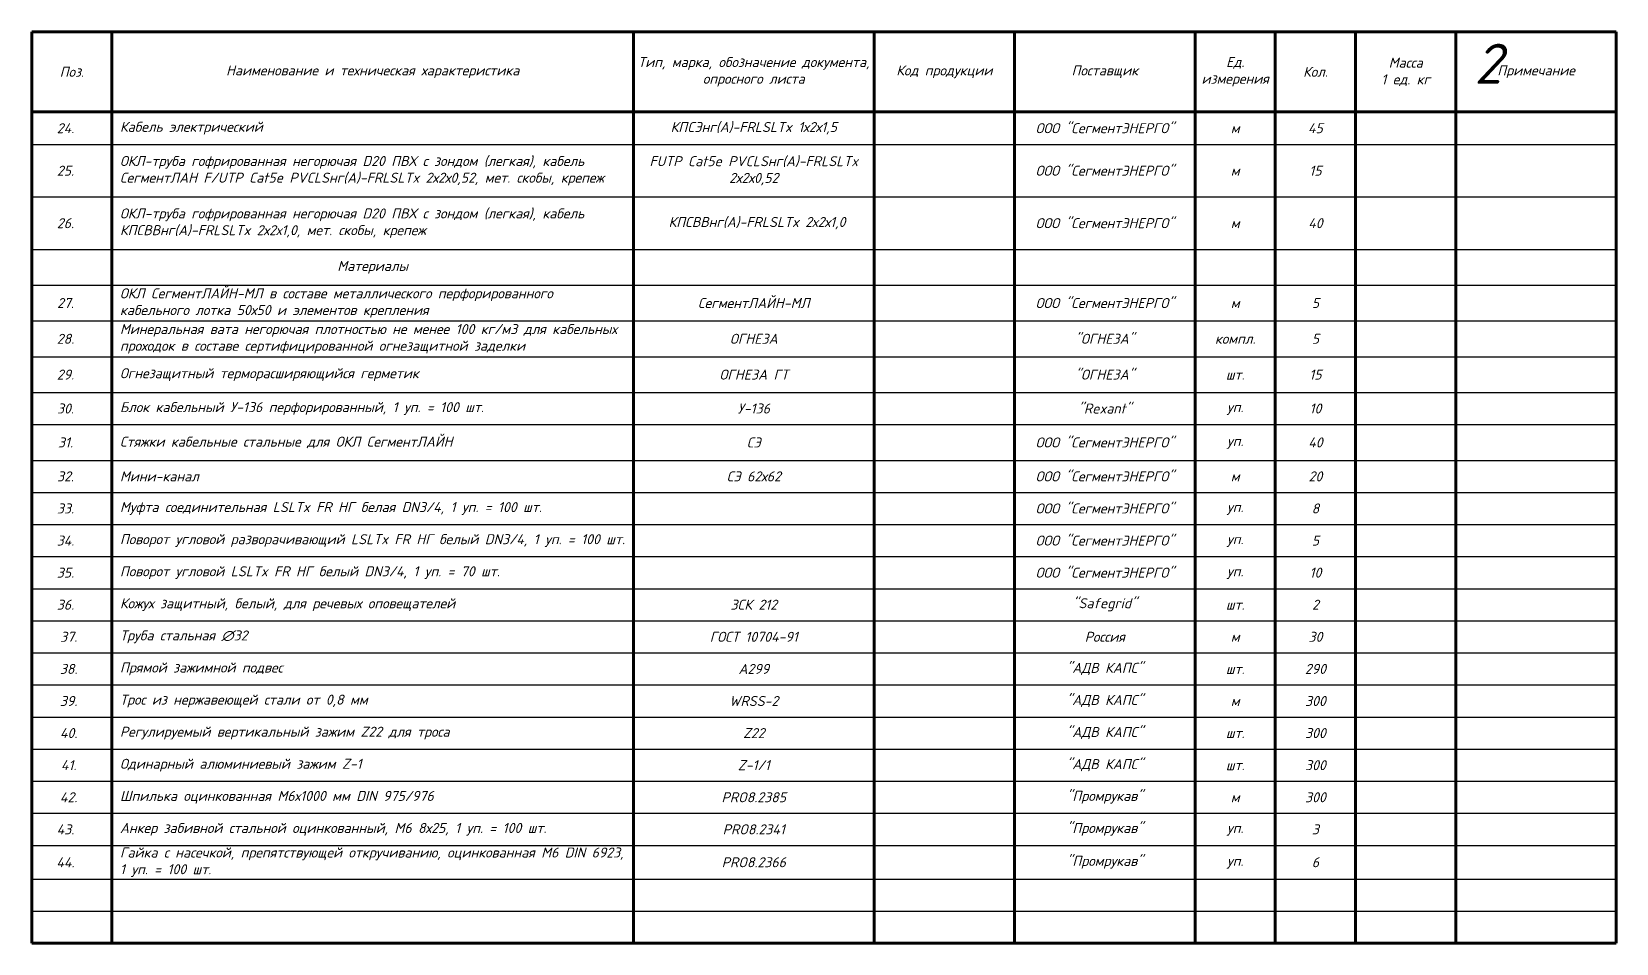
# Model space of a CAD drawing. Header units: millimetres. Extents: x 0 to 2795, y 3 to 232.
# Drawn here: x 400 to 795, y 4.7 to 232 of the extents above; entities that cross this region are included whole.
import ezdxf

# ---------------------------------------------------------------- set-up
doc = ezdxf.new("R2010")
doc.units = ezdxf.units.MM
doc.layers.get('Defpoints').update_dxf_attribs({"color": 42})
doc.styles.add('ISOCPEUR', font='isocpeui.ttf', dxfattribs={"height": 250})

# ---------------------------------------------------------------- blocks, each defined once
blk = doc.blocks.new('*T1')
at = {"color": 0, "linetype": 'ByBlock', "lineweight": 70, "transparency": 16777216}
for p, q in [((0, 0), (395, 0)), ((0, 0), (0, -228.23)), ((20, 0), (20, -228.23)), ((150, 0), (150, -228.23)), ((210, 0), (210, -228.23)), ((245, 0), (245, -228.23)), ((290, 0), (290, -228.23)), ((310, 0), (310, -228.23)), ((330, 0), (330, -228.23)), ((355, 0), (355, -228.23)), ((395, 0), (395, -228.23)), ((400, 0), (795, 0)), ((400, 0), (400, -227.28)), ((420, 0), (420, -227.28)), ((550, 0), (550, -227.28)), ((610, 0), (610, -227.28)), ((645, 0), (645, -227.28)), ((690, 0), (690, -227.28)), ((710, 0), (710, -227.28)), ((730, 0), (730, -227.28)), ((755, 0), (755, -227.28)), ((795, 0), (795, -227.28)), ((800, 0), (1195, 0)), ((800, 0), (800, -228)), ((820, 0), (820, -228)), ((950, 0), (950, -228)), ((1010, 0), (1010, -228)), ((1045, 0), (1045, -228)), ((1090, 0), (1090, -228)), ((1110, 0), (1110, -228)), ((1130, 0), (1130, -228)), ((1155, 0), (1155, -228)), ((1195, 0), (1195, -228)), ((1200, 0), (1595, 0)), ((1200, 0), (1200, -229)), ((1220, 0), (1220, -229)), ((1350, 0), (1350, -229)), ((1410, 0), (1410, -229)), ((1445, 0), (1445, -229)), ((1490, 0), (1490, -229)), ((1510, 0), (1510, -229)), ((1530, 0), (1530, -229)), ((1555, 0), (1555, -229)), ((1595, 0), (1595, -229)), ((1600, 0), (1995, 0)), ((1600, 0), (1600, -228.58)), ((1620, 0), (1620, -228.58)), ((1750, 0), (1750, -228.58)), ((1810, 0), (1810, -228.58)), ((1845, 0), (1845, -228.58)), ((1890, 0), (1890, -228.58)), ((1910, 0), (1910, -228.58)), ((1930, 0), (1930, -228.58)), ((1955, 0), (1955, -228.58)), ((1995, 0), (1995, -228.58)), ((2000, 0), (2395, 0)), ((2000, 0), (2000, -228)), ((2020, 0), (2020, -228)), ((2150, 0), (2150, -228)), ((2210, 0), (2210, -228)), ((2245, 0), (2245, -228)), ((2290, 0), (2290, -228)), ((2310, 0), (2310, -228)), ((2330, 0), (2330, -228)), ((2355, 0), (2355, -228)), ((2395, 0), (2395, -228)), ((2400, 0), (2795, 0)), ((2400, 0), (2400, -148)), ((2420, 0), (2420, -148)), ((2550, 0), (2550, -148)), ((2610, 0), (2610, -148)), ((2645, 0), (2645, -148)), ((2690, 0), (2690, -148)), ((2710, 0), (2710, -148)), ((2730, 0), (2730, -148)), ((2755, 0), (2755, -148)), ((2795, 0), (2795, -148)), ((0, -20), (395, -20)), ((2400, -148), (2795, -148))]:
    blk.add_line(p, q, dxfattribs=at)
at = {"color": 0, "linetype": 'ByBlock', "lineweight": 25, "transparency": 16777216}
for p, q in [((400, -20), (795, -20)), ((800, -20), (1195, -20)), ((1200, -20), (1595, -20)), ((1600, -20), (1995, -20)), ((2000, -20), (2395, -20)), ((2400, -20), (2795, -20)), ((0, -28), (395, -28)), ((400, -28.12), (795, -28.12)), ((800, -28), (1195, -28)), ((1200, -28), (1595, -28)), ((1600, -28), (1995, -28)), ((2000, -28), (2395, -28)), ((2400, -28), (2795, -28)), ((800, -36), (1195, -36)), ((1200, -36), (1595, -36)), ((1600, -36), (1995, -36)), ((2000, -36), (2395, -36)), ((2400, -36), (2795, -36)), ((0, -40.03), (395, -40.03)), ((400, -41.2), (795, -41.2)), ((800, -44), (1195, -44)), ((1200, -44), (1595, -44)), ((1600, -44), (1995, -44)), ((2000, -44), (2395, -44)), ((2400, -44), (2795, -44)), ((0, -48.03), (395, -48.03)), ((400, -54.28), (795, -54.28)), ((800, -52), (1195, -52)), ((1200, -52), (1595, -52)), ((1600, -52), (1995, -52)), ((2000, -52), (2395, -52)), ((2400, -52), (2795, -52)), ((0, -56.03), (395, -56.03)), ((800, -60), (1195, -60)), ((1200, -60), (1595, -60)), ((1600, -60), (1995, -60)), ((2000, -60), (2395, -60)), ((2400, -60), (2795, -60)), ((0, -64.03), (395, -64.03)), ((400, -63.2), (795, -63.2)), ((800, -68), (1195, -68)), ((1200, -68), (1595, -68)), ((1600, -68), (1995, -68)), ((2000, -68), (2395, -68)), ((2400, -68), (2795, -68)), ((0, -72.03), (395, -72.03)), ((400, -72.12), (795, -72.12)), ((800, -76), (1195, -76)), ((1200, -76), (1595, -76)), ((1600, -76), (1995, -76)), ((2000, -76), (2395, -76)), ((2400, -76), (2795, -76)), ((0, -80.03), (395, -80.03)), ((400, -81.03), (795, -81.03)), ((800, -84), (1195, -84)), ((1200, -84), (1595, -84)), ((1600, -84), (1995, -84)), ((2000, -84), (2395, -84)), ((2400, -84), (2795, -84)), ((0, -88.03), (395, -88.03)), ((400, -89.95), (795, -89.95)), ((800, -92), (1195, -92)), ((1200, -92), (1595, -92)), ((1600, -92), (1995, -92)), ((2000, -92), (2395, -92)), ((2400, -92), (2795, -92)), ((0, -96.03), (395, -96.03)), ((400, -97.95), (795, -97.95)), ((800, -100), (1195, -100)), ((1200, -100), (1595, -100)), ((1600, -100), (1995, -100)), ((2000, -100), (2395, -100)), ((2400, -100), (2795, -100)), ((0, -104.03), (395, -104.03)), ((400, -106.87), (795, -106.87)), ((800, -108), (1195, -108)), ((1200, -108), (1595, -108)), ((1600, -108), (1995, -108)), ((2000, -108), (2395, -108)), ((2400, -108), (2795, -108)), ((0, -112.03), (395, -112.03)), ((400, -114.87), (795, -114.87)), ((800, -116), (1195, -116)), ((1200, -116), (1595, -116)), ((1600, -116), (1995, -116)), ((2000, -116), (2395, -116)), ((2400, -116), (2795, -116)), ((0, -120.03), (395, -120.03)), ((400, -122.87), (795, -122.87)), ((800, -124), (1195, -124)), ((1200, -124), (1595, -124)), ((1600, -124), (1995, -124)), ((2000, -124), (2395, -124)), ((2400, -124), (2795, -124)), ((0, -128.03), (395, -128.03)), ((400, -130.87), (795, -130.87)), ((800, -132), (1195, -132)), ((1200, -132), (1595, -132)), ((1600, -132), (1995, -132)), ((2000, -132), (2395, -132)), ((2400, -132), (2795, -132)), ((0, -136.15), (395, -136.15)), ((400, -138.87), (795, -138.87)), ((800, -140), (1195, -140)), ((1200, -140), (1595, -140)), ((1600, -140), (1995, -140)), ((2000, -140), (2395, -140)), ((2400, -140), (2795, -140)), ((0, -144.15), (395, -144.15)), ((400, -146.87), (795, -146.87)), ((800, -148), (1195, -148)), ((1200, -148), (1595, -148)), ((1600, -148), (1995, -148)), ((2000, -148), (2395, -148)), ((0, -152.15), (395, -152.15)), ((400, -154.87), (795, -154.87)), ((800, -156), (1195, -156)), ((1200, -156), (1595, -156)), ((1600, -156.42), (1995, -156.42)), ((2000, -156), (2395, -156)), ((0, -160.15), (395, -160.15)), ((400, -162.87), (795, -162.87)), ((800, -164), (1195, -164)), ((1200, -164.42), (1595, -164.42)), ((1600, -164.42), (1995, -164.42)), ((2000, -164), (2395, -164)), ((0, -168.15), (395, -168.15)), ((400, -170.87), (795, -170.87)), ((800, -172), (1195, -172)), ((1200, -172.83), (1595, -172.83)), ((1600, -172.42), (1995, -172.42)), ((2000, -172), (2395, -172)), ((0, -176.15), (395, -176.15)), ((400, -178.87), (795, -178.87)), ((800, -180), (1195, -180)), ((1200, -181), (1595, -181)), ((1600, -180.42), (1995, -180.42)), ((2000, -180), (2395, -180)), ((0, -184.57), (395, -184.57)), ((400, -186.87), (795, -186.87)), ((800, -188), (1195, -188)), ((1200, -189), (1595, -189)), ((1600, -188.58), (1995, -188.58)), ((2000, -188), (2395, -188)), ((0, -192.57), (395, -192.57)), ((400, -194.87), (795, -194.87)), ((800, -196), (1195, -196)), ((1200, -197), (1595, -197)), ((1600, -196.58), (1995, -196.58)), ((2000, -196), (2395, -196)), ((0, -201.48), (395, -201.48)), ((400, -202.87), (795, -202.87)), ((800, -204), (1195, -204)), ((1200, -205), (1595, -205)), ((1600, -204.58), (1995, -204.58)), ((2000, -204), (2395, -204)), ((0, -210.4), (395, -210.4)), ((400, -211.28), (795, -211.28)), ((800, -212), (1195, -212)), ((1200, -213), (1595, -213)), ((1600, -212.58), (1995, -212.58)), ((2000, -212), (2395, -212)), ((0, -219.32), (395, -219.32)), ((400, -219.28), (795, -219.28)), ((800, -220), (1195, -220)), ((1200, -221), (1595, -221)), ((1600, -220.58), (1995, -220.58)), ((2000, -220), (2395, -220)), ((0, -228.23), (395, -228.23)), ((400, -227.28), (795, -227.28)), ((800, -228), (1195, -228)), ((1200, -229), (1595, -229)), ((1600, -228.58), (1995, -228.58)), ((2000, -228), (2395, -228))]:
    blk.add_line(p, q, dxfattribs=at)
at = {"transparency": 16777216, "char_height": 2.5, "style": 'ISOCPEUR'}
for s, insert, width, attachment_point in [('Тип, марка, обозначение документа, опросного листа', (180, -10), 59, 5), ('Ед. измерения', (300, -10), 19, 5), ('Масса\\P1 ед. кг', (342.5, -10), 24, 5), ('Тип, марка, обозначение документа, опросного листа', (580, -10), 59, 5), ('Ед. измерения', (700, -10), 19, 5), ('Масса\\P1 ед. кг', (742.5, -10), 24, 5), ('Тип, марка, обозначение документа, опросного листа', (980, -10), 59, 5), ('Ед. измерения', (1100, -10), 19, 5), ('Масса\\P1 ед. кг', (1142.5, -10), 24, 5), ('Тип, марка, обозначение документа, опросного листа', (1380, -10), 59, 5), ('Ед. измерения', (1500, -10), 19, 5), ('Масса\\P1 ед. кг', (1542.5, -10), 24, 5), ('Тип, марка, обозначение документа, опросного листа', (1780, -10), 59, 5), ('Ед. измерения', (1900, -10), 19, 5), ('Масса\\P1 ед. кг', (1942.5, -10), 24, 5), ('Тип, марка, обозначение документа, опросного листа', (2180, -10), 59, 5), ('Ед. измерения', (2300, -10), 19, 5), ('Масса\\P1 ед. кг', (2342.5, -10), 24, 5), ('Тип, марка, обозначение документа, опросного листа', (2580, -10), 59, 5), ('Ед. измерения', (2700, -10), 19, 5), ('Масса\\P1 ед. кг', (2742.5, -10), 24, 5), ('Поз.', (10, -10), 19, 5), ('Наименование и техническая характеристика', (85, -10), 125, 5), ('Код продукции', (227.5, -10), 34, 5), ('Поставщик', (267.5, -10), 44, 5), ('Кол.', (320, -10), 19, 5), ('Примечание', (375, -10), 39, 5), ('Поз.', (410, -10), 19, 5), ('Наименование и техническая характеристика', (485, -10), 125, 5), ('Код продукции', (627.5, -10), 34, 5), ('Поставщик', (667.5, -10), 44, 5), ('Кол.', (720, -10), 19, 5), ('Примечание', (775, -10), 39, 5), ('Поз.', (810, -10), 19, 5), ('Наименование и техническая характеристика', (885, -10), 125, 5), ('Код продукции', (1027.5, -10), 34, 5), ('Поставщик', (1067.5, -10), 44, 5), ('Кол.', (1120, -10), 19, 5), ('Примечание', (1175, -10), 39, 5), ('Поз.', (1210, -10), 19, 5), ('Наименование и техническая характеристика', (1285, -10), 125, 5), ('Код продукции', (1427.5, -10), 34, 5), ('Поставщик', (1467.5, -10), 44, 5), ('Кол.', (1520, -10), 19, 5), ('Примечание', (1575, -10), 39, 5), ('Поз.', (1610, -10), 19, 5), ('Наименование и техническая характеристика', (1685, -10), 125, 5), ('Код продукции', (1827.5, -10), 34, 5), ('Поставщик', (1867.5, -10), 44, 5), ('Кол.', (1920, -10), 19, 5), ('Примечание', (1975, -10), 39, 5), ('Поз.', (2010, -10), 19, 5), ('Наименование и техническая характеристика', (2085, -10), 125, 5), ('Код продукции', (2227.5, -10), 34, 5), ('Поставщик', (2267.5, -10), 44, 5), ('Кол.', (2320, -10), 19, 5), ('Примечание', (2375, -10), 39, 5), ('Поз.', (2410, -10), 19, 5), ('Наименование и техническая характеристика', (2485, -10), 125, 5), ('Код продукции', (2627.5, -10), 34, 5), ('Поставщик', (2667.5, -10), 44, 5), ('Кол.', (2720, -10), 19, 5), ('Примечание', (2775, -10), 39, 5), ('Оборудование', (85, -24), 125, 5), ('24.\xa0\xa0', (410, -24.06), 19.8, 5), ('Кабель электрический', (422, -24.06), 126, 4), ('КПCЭнг(А)-FRLSLTx 1х2х1,5 ', (580, -24.06), 59.8, 5), ('ООО "СегментЭНЕРГО"', (667.5, -24.06), 44, 5), ('м', (700, -24.06), 19.8, 5), ('45', (720, -24.06), 19.8, 5), ('ОКЛ-труба гофрированная негорючая D20 ПВХ с зондом (легкая), кабель СегментЛАН F/UTP Cat5e PVCLSнг(А)-FRLSLTx 2х2х0,52, мет. скобы, крепеж', (422, -34.66), 126, 4), ('FUTP Cat5e PVCLSнг(А)-FRLSLTx 2х2х0,52', (580, -34.66), 59.8, 5), ('1.\xa0\xa0\xa0 \xa0', (10, -34.02), 19.8, 5), ('Прибор управления оповещением пожарный ', (22, -34.02), 126, 4), ('Sonar SPM-B20085-AW', (180, -34.02), 59.8, 5), ('ООО "Рубеж"', (267.5, -34.02), 44.8, 5), ('шт.', (300, -34.02), 19.8, 5), ('2', (320, -34.02), 19.8, 5), ('25.\xa0\xa0', (410, -34.66), 19.8, 5), ('ООО "СегментЭНЕРГО"', (667.5, -34.66), 44.8, 5), ('м', (700, -34.66), 19.8, 5), ('15', (720, -34.66), 19.8, 5), ('2.\xa0\xa0\xa0 \xa0', (10, -44.03), 19.8, 5), ('Кожух для прибора управления оповещением', (22, -44.03), 126, 4), (' Sonar SPM-Cover ', (180, -44.03), 59.8, 5), ('ООО "Рубеж"', (267.5, -44.03), 44.8, 5), ('2', (320, -44.03), 19.8, 5), ('шт.', (300, -44.03), 19.8, 5), ('26.\xa0\xa0', (410, -47.74), 19.8, 5), ('ОКЛ-труба гофрированная негорючая D20 ПВХ с зондом (легкая), кабель КПСВВнг(А)-FRLSLTx 2х2х1,0, мет. скобы, крепеж', (422, -47.74), 126, 4), (' КПСВВнг(А)-FRLSLTx 2х2х1,0 ', (580, -47.74), 59.8, 5), ('ООО "СегментЭНЕРГО"', (667.5, -47.74), 44.8, 5), ('м', (700, -47.74), 19.8, 5), ('40', (720, -47.74), 19.8, 5), ('3.\xa0\xa0\xa0 \xa0', (10, -52.03), 19.8, 5), ('Пульт микрофонный ', (22, -52.03), 126, 4), ('SONAR SRM-7020', (180, -52.03), 59.8, 5), ('ООО "Рубеж"', (267.5, -52.03), 44.8, 5), ('1', (320, -52.03), 19.8, 5), ('шт.', (300, -52.03), 19.8, 5), ('4.\xa0\xa0\xa0 \xa0', (10, -60.03), 19.8, 5), ('Источник вторичного эл/питания ', (22, -60.03), 126, 4), ('Sonar SPM-Box 12 2х40', (180, -60.03), 59.8, 5), ('ООО "Рубеж"', (267.5, -60.03), 44, 5), ('4', (320, -60.03), 19.8, 5), ('Материалы', (485, -58.74), 126, 5), ('шт.', (300, -60.03), 19.8, 5), ('5.\xa0\xa0\xa0 \xa0', (10, -68.03), 19.8, 5), ('Аккумулятор герметичный свинцово-кислотный 12В/40Ач', (22, -68.03), 126, 4), ('Delta DTM 1240 L', (180, -68.03), 59.8, 5), ('Delta', (267.5, -68.03), 44, 5), ('8', (320, -68.03), 19.8, 5), ('27.\xa0\xa0', (410, -67.66), 19.8, 5), ('ОКЛ СегментЛАЙН-МЛ в составе металлического перфорированного кабельного лотка 50х50 и элементов крепления', (422, -67.66), 126, 4), ('СегментЛАЙН-МЛ', (580, -67.66), 59.8, 5), ('ООО "СегментЭНЕРГО"', (667.5, -67.66), 44.8, 5), ('5', (720, -67.66), 19.8, 5), ('шт.', (300, -68.03), 19.8, 5), ('м', (700, -67.66), 19.8, 5), ('6.\xa0\xa0\xa0 \xa0', (10, -76.03), 19.8, 5), ('Контроллер адресных устройств', (22, -76.03), 126, 4), ('R3-Рубеж-КАУ2', (180, -76.03), 59.8, 5), ('ООО "Рубеж"', (267.5, -76.03), 44, 5), ('1', (320, -76.03), 19.8, 5), ('Минеральная вата негорючая плотностью не менее 100 кг/м3 для кабельных проходок в составе сертифицированной огнезащитной заделки', (422, -76.57), 126, 4), ('"ОГНЕЗА"', (667.5, -76.57), 44.8, 5), ('шт.', (300, -76.03), 19.8, 5), ('28.\xa0\xa0', (410, -76.57), 19.8, 5), ('ОГНЕЗА', (580, -76.57), 59.8, 5), ('компл.', (700, -76.57), 19.8, 5), ('5', (720, -76.57), 19.8, 5), ('7.\xa0\xa0\xa0 \xa0', (10, -84.03), 19.8, 5), ('Источник вторичного эл/питания', (22, -84.03), 126, 4), ('ИВЭПР 24/2,5 2х17-Р БР', (180, -84.03), 59.8, 5), ('ООО "Рубеж"', (267.5, -84.03), 44, 5), ('1', (320, -84.03), 19.8, 5), ('шт.', (300, -84.03), 19.8, 5), ('29.\xa0\xa0', (410, -85.49), 19.8, 5), ('Огнезащитный терморасширяющийся герметик', (422, -85.49), 126, 4), ('ОГНЕЗА ГТ', (580, -85.49), 59.8, 5), ('"ОГНЕЗА"', (667.5, -85.49), 44.8, 5), ('шт.', (700, -85.49), 19.8, 5), ('15', (720, -85.49), 19.8, 5), ('8.\xa0\xa0\xa0 \xa0', (10, -92.03), 19.8, 5), ('Аккумулятор герметичный свинцово-кислотный 12В/17Ач', (22, -92.03), 126, 4), ('Delta DTM 1217', (180, -92.03), 59.8, 5), ('Delta', (267.5, -92.03), 44, 5), ('2', (320, -92.03), 19.8, 5), ('шт.', (300, -92.03), 19.8, 5), ('30.\xa0\xa0', (410, -93.95), 19.8, 5), ('Блок кабельный У-136 перфорированный, 1 уп. = 100 шт.', (422, -93.95), 126, 4), ('У-136', (580, -93.95), 59.8, 5), ('"Rexant"', (667.5, -93.95), 44.8, 5), ('уп.', (700, -93.95), 19.8, 5), ('10', (720, -93.95), 19.8, 5), ('Оповещатель табло "Выход"', (22, -100.03), 126, 4), ('ООО "Рубеж"', (267.5, -100.03), 44, 5), ('9.\xa0\xa0\xa0 \xa0', (10, -100.03), 19.8, 5), ('ОПОП 1-R3', (180, -100.03), 59.8, 5), ('шт.', (300, -100.03), 19.8, 5), ('49', (320, -100.03), 19.8, 5), ('31.\xa0\xa0', (410, -102.41), 19.8, 5), ('Стяжки кабельные стальные для ОКЛ СегментЛАЙН', (422, -102.41), 126, 4), ('СЭ', (580, -102.41), 59.8, 5), ('ООО "СегментЭНЕРГО"', (667.5, -102.41), 44.8, 5), ('уп.', (700, -102.41), 19.8, 5), ('40', (720, -102.41), 19.8, 5), ('Оповещатель табло "Стрелка влево"', (22, -108.03), 126, 4), ('ООО "Рубеж"', (267.5, -108.03), 44, 5), ('10. \xa0', (10, -108.03), 19.8, 5), ('ОПОП 1-R3', (180, -108.03), 59.8, 5), ('шт.', (300, -108.03), 19.8, 5), ('51', (320, -108.03), 19.8, 5), ('32.\xa0\xa0', (410, -110.87), 19.8, 5), ('Мини-канал', (422, -110.87), 126, 4), ('СЭ 62х62', (580, -110.87), 59.8, 5), ('ООО "СегментЭНЕРГО"', (667.5, -110.87), 44.8, 5), ('м', (700, -110.87), 19.8, 5), ('20', (720, -110.87), 19.8, 5), ('Оповещатель табло "Стрелка вправо"', (22, -116.03), 126, 4), ('ООО "Рубеж"', (267.5, -116.03), 44, 5), ('11. \xa0', (10, -116.03), 19.8, 5), ('ОПОП 1-R3', (180, -116.03), 59.8, 5), ('шт.', (300, -116.03), 19.8, 5), ('98', (320, -116.03), 19.8, 5), ('33.\xa0\xa0', (410, -118.87), 19.8, 5), ('Муфта соединительная LSLTx FR НГ белая DN3/4, 1 уп. = 100 шт.', (422, -118.87), 126, 4), ('ООО "СегментЭНЕРГО"', (667.5, -118.87), 44.8, 5), ('уп.', (700, -118.87), 19.8, 5), ('8', (720, -118.87), 19.8, 5), ('Оповещатель табло МГН "Стрелка влево" ', (22, -124.03), 126, 4), ('ООО "Рубеж"', (267.5, -124.03), 44, 5), ('12. \xa0', (10, -124.03), 19.8, 5), ('ОПОП 1-R3', (180, -124.03), 59.8, 5), ('шт.', (300, -124.03), 19.8, 5), ('2', (320, -124.03), 19.8, 5), ('34.\xa0\xa0', (410, -126.87), 19.8, 5), ('Поворот угловой разворачивающий LSLTx FR НГ белый DN3/4, 1 уп. = 100 шт.', (422, -126.87), 126, 4), ('ООО "СегментЭНЕРГО"', (667.5, -126.87), 44.8, 5), ('уп.', (700, -126.87), 19.8, 5), ('5', (720, -126.87), 19.8, 5), ('Оповещатель табло МГН "Стрелка вправо"', (22, -132.09), 126, 4), ('ООО "Рубеж"', (267.5, -132.09), 44, 5), ('13. \xa0', (10, -132.09), 19.8, 5), ('ОПОП 1-R3', (180, -132.09), 59.8, 5), ('шт.', (300, -132.09), 19.8, 5), ('2', (320, -132.09), 19.8, 5), ('35.\xa0\xa0', (410, -134.87), 19.8, 5), ('Поворот угловой LSLTx FR НГ белый DN3/4, 1 уп. = 70 шт.', (422, -134.87), 126, 4), ('ООО "СегментЭНЕРГО"', (667.5, -134.87), 44, 5), ('уп.', (700, -134.87), 19.8, 5), ('10', (720, -134.87), 19.8, 5), ('Оповещатель табло МГН "ПОЖАР"', (22, -140.15), 126, 4), ('ООО "Рубеж"', (267.5, -140.15), 44, 5), ('14. \xa0', (10, -140.15), 19.8, 5), ('ОПОП 1-R3', (180, -140.15), 59.8, 5), ('шт.', (300, -140.15), 19.8, 5), ('1', (320, -140.15), 19.8, 5), ('36.\xa0\xa0', (410, -142.87), 19.8, 5), ('Кожух защитный, белый, для речевых оповещателей', (422, -142.87), 126, 4), ('ЗСК 212', (580, -142.87), 59.8, 5), ('"Safegrid"', (667.5, -142.87), 44, 5), ('2', (720, -142.87), 19.8, 5), ('ООО "Рубеж"', (267.5, -148.15), 44.8, 5), ('шт.', (700, -142.87), 19.8, 5), ('15. \xa0', (10, -148.15), 19.8, 5), ('Акустическая система потолочная', (22, -148.15), 126, 4), ('Sonar SCS-06-03', (180, -148.15), 59.8, 5), ('шт.', (300, -148.15), 19.8, 5), ('96', (320, -148.15), 19.8, 5), ('37.\xa0 ', (410, -150.87), 19.8, 5), ('Труба стальная ∅32', (422, -150.87), 126, 4), ('ГОСТ 10704-91', (580, -150.87), 59.8, 5), ('Россия', (667.5, -150.87), 44, 5), ('30', (720, -150.87), 19.8, 5), ('м', (700, -150.87), 19.8, 5), ('16. \xa0', (10, -156.15), 19.8, 5), ('Оповещатель пожарный речевой настенный ', (22, -156.15), 126, 4), ('Sonar SW-06-03', (180, -156.15), 59.8, 5), ('ООО "Рубеж"', (267.5, -156.15), 44.8, 5), ('шт.', (300, -156.15), 19.8, 5), ('196', (320, -156.15), 19.8, 5), ('38.\xa0', (410, -158.87), 19.8, 5), ('Прямой зажимной подвес', (422, -158.87), 126, 4), ('A299', (580, -158.87), 59.8, 5), ('"АДВ КАПС"', (667.5, -158.87), 44, 5), ('290', (720, -158.87), 19.8, 5), ('шт.', (700, -158.87), 19.8, 5), ('17. \xa0', (10, -164.15), 19.8, 5), ('Оповещатель пожарный речевой настенный ', (22, -164.15), 126, 4), ('Sonar SWS-110W', (180, -164.15), 59.8, 5), ('ООО "Рубеж"', (267.5, -164.15), 44.8, 5), ('шт.', (300, -164.15), 19.8, 5), ('14', (320, -164.15), 19.8, 5), ('39.\xa0', (410, -166.87), 19.8, 5), ('Трос из нержавеющей стали от 0,8 мм', (422, -166.87), 126, 4), ('WRSS-2', (580, -166.87), 59.8, 5), ('"АДВ КАПС"', (667.5, -166.87), 44, 5), ('300', (720, -166.87), 19.8, 5), ('м', (700, -166.87), 19.8, 5), ('18. \xa0', (10, -172.15), 19.8, 5), ('Фильтр оконечный для трансляционной линии ', (22, -172.15), 126, 4), ('Sonar SFT-2300-М', (180, -172.15), 59.8, 5), ('ООО "Рубеж"', (267.5, -172.15), 44.8, 5), ('шт.', (300, -172.15), 19.8, 5), ('11', (320, -172.15), 19.8, 5), ('40.\xa0', (410, -174.87), 19.8, 5), ('Регулируемый вертикальный зажим Z22 для троса', (422, -174.87), 126, 4), ('Z22', (580, -174.87), 59.8, 5), ('"АДВ КАПС"', (667.5, -174.87), 44, 5), ('300', (720, -174.87), 19.8, 5), ('Кожух защитный металлический для настенного речевого оповещателя в спортивном зале, внутренний размер не менее 260х350х120 мм', (22, -180.36), 126, 4), ('шт.', (700, -174.87), 19.8, 5), ('19. \xa0', (10, -180.36), 19.8, 5), ('ЗСК 211', (180, -180.36), 59.8, 5), ('SafeGrid', (267.5, -180.36), 44.8, 5), ('шт.', (300, -180.36), 19.8, 5), ('2', (320, -180.36), 19.8, 5), ('41.\xa0', (410, -182.87), 19.8, 5), ('Одинарный алюминиевый зажим Z-1', (422, -182.87), 126, 4), ('Z-1/1', (580, -182.87), 59.8, 5), ('"АДВ КАПС"', (667.5, -182.87), 44, 5), ('300', (720, -182.87), 19.8, 5), ('шт.', (700, -182.87), 19.8, 5), ('Кабели', (85, -188.57), 126, 5), ('Шпилька оцинкованная М6х1000 мм DIN 975/976', (422, -190.87), 126, 4), ('"Промрукав"', (667.5, -190.87), 44, 5), ('ОКЛ-труба гладкая жесткая негорючая D20 ПВХ (легкая), кабель КПСЭнг(А)-FRLSLTx 1х2х1,0, мет. скобы, крепеж', (22, -197.03), 126, 4), ('42.\xa0', (410, -190.87), 19.8, 5), ('PRO8.2385', (580, -190.87), 59.8, 5), ('м', (700, -190.87), 19.8, 5), ('300', (720, -190.87), 19.8, 5), ('20.\xa0\xa0\xa0', (10, -197.03), 19.8, 5), ('КПCЭнг(А)-FRLSLTx 1х2х2,0', (180, -197.03), 59.8, 5), ('ООО "СегментЭНЕРГО"', (267.5, -197.03), 44.8, 5), ('м', (300, -197.03), 19.8, 5), ('2000', (320, -197.03), 19.8, 5), ('Анкер забивной стальной оцинкованный, М6 8х25, 1 уп. = 100 шт.', (422, -198.87), 126, 4), ('"Промрукав"', (667.5, -198.87), 44, 5), ('43.\xa0\xa0', (410, -198.87), 19.8, 5), ('PRO8.2341', (580, -198.87), 59.8, 5), ('уп.', (700, -198.87), 19.8, 5), ('3', (720, -198.87), 19.8, 5), ('21.\xa0\xa0\xa0', (10, -205.94), 19.8, 5), ('ОКЛ-труба гофрированная негорючая D20 ПВХ с зондом (легкая), кабель КПСЭнг(А)-FRLSLTx 1х2х1,0, мет. скобы, крепеж', (22, -205.94), 126, 4), ('КПCЭнг(А)-FRLSLTx 1х2х2,0', (180, -205.94), 59.8, 5), ('ООО "СегментЭНЕРГО"', (267.5, -205.94), 44.8, 5), ('1550', (320, -205.94), 19.8, 5), ('Гайка с насечкой, препятствующей откручиванию, оцинкованная М6 DIN 6923, 1 уп. = 100 шт.', (422, -207.07), 126, 4), ('"Промрукав"', (667.5, -207.07), 44, 5), ('м', (300, -205.94), 19.8, 5), ('44.\xa0\xa0', (410, -207.07), 19.8, 5), ('PRO8.2366', (580, -207.07), 59.8, 5), ('уп.', (700, -207.07), 19.8, 5), ('6', (720, -207.07), 19.8, 5), ('ОКЛ-труба гладкая жесткая негорючая D20 ПВХ (легкая), кабель КПСЭнг(А)-FRLSLTx 1х2х0,5, мет. скобы, крепеж', (22, -214.86), 126, 4), ('КПCЭнг(А)-FRLSLTx 1х2х0,5', (180, -214.86), 59.8, 5), ('ООО "СегментЭНЕРГО"', (267.5, -214.86), 44.8, 5), ('22.\xa0', (10, -214.86), 19.8, 5), ('м', (300, -214.86), 19.8, 5), ('2000', (320, -214.86), 19.8, 5), ('ОКЛ-труба гофрированная негорючая D20 ПВХ с зондом (легкая), кабель КПСЭнг(А)-FRLSLTx 1х2х0,5, мет. скобы, крепеж', (22, -223.78), 126, 4), ('23.\xa0\xa0', (10, -223.78), 19.8, 5), ('КПCЭнг(А)-FRLSLTx 1х2х0,5', (180, -223.78), 59.8, 5), ('ООО "СегментЭНЕРГО"', (267.5, -223.78), 44, 5), ('м', (300, -223.78), 19.8, 5), ('650', (320, -223.78), 19.8, 5)]:
    blk.add_mtext(s, dxfattribs=dict(at, insert=insert, width=width, attachment_point=attachment_point))
blk = doc.blocks.new('*T51')
at = {"color": 0, "linetype": 'ByBlock', "lineweight": 70, "transparency": 16777216}
for p, q in [((0, 0), (395, 0)), ((0, 0), (0, -227.28)), ((20, 0), (20, -227.28)), ((150, 0), (150, -227.28)), ((210, 0), (210, -227.28)), ((245, 0), (245, -227.28)), ((290, 0), (290, -227.28)), ((310, 0), (310, -227.28)), ((330, 0), (330, -227.28)), ((355, 0), (355, -227.28)), ((395, 0), (395, -227.28)), ((0, -20), (395, -20)), ((0, -227.28), (395, -227.28))]:
    blk.add_line(p, q, dxfattribs=at)
at = {"color": 0, "linetype": 'ByBlock', "lineweight": 25, "transparency": 16777216}
for p, q in [((0, -28.12), (395, -28.12)), ((0, -41.2), (395, -41.2)), ((0, -54.28), (395, -54.28)), ((0, -63.2), (395, -63.2)), ((0, -72.12), (395, -72.12)), ((0, -81.03), (395, -81.03)), ((0, -89.95), (395, -89.95)), ((0, -97.95), (395, -97.95)), ((0, -106.87), (395, -106.87)), ((0, -114.87), (395, -114.87)), ((0, -122.87), (395, -122.87)), ((0, -130.87), (395, -130.87)), ((0, -138.87), (395, -138.87)), ((0, -146.87), (395, -146.87)), ((0, -154.87), (395, -154.87)), ((0, -162.87), (395, -162.87)), ((0, -170.87), (395, -170.87)), ((0, -178.87), (395, -178.87)), ((0, -186.87), (395, -186.87)), ((0, -194.87), (395, -194.87)), ((0, -202.87), (395, -202.87)), ((0, -211.28), (395, -211.28)), ((0, -219.28), (395, -219.28))]:
    blk.add_line(p, q, dxfattribs=at)
at = {"transparency": 16777216, "char_height": 2.5, "style": 'ISOCPEUR'}
for s, insert, width, attachment_point in [('Тип, марка, обозначение документа, опросного листа', (180, -10), 59, 5), ('Ед. измерения', (300, -10), 19, 5), ('Масса\\P1 ед. кг', (342.5, -10), 24, 5), ('Поз.', (10, -10), 19, 5), ('Наименование и техническая характеристика', (85, -10), 125, 5), ('Код продукции', (227.5, -10), 34, 5), ('Поставщик', (267.5, -10), 44, 5), ('Кол.', (320, -10), 19, 5), ('Примечание', (375, -10), 39, 5), ('24.\xa0\xa0', (10, -24.06), 19.8, 5), ('Кабель электрический', (22, -24.06), 126, 4), ('КПCЭнг(А)-FRLSLTx 1х2х1,5 ', (180, -24.06), 59.8, 5), ('ООО "СегментЭНЕРГО"', (267.5, -24.06), 44, 5), ('м', (300, -24.06), 19.8, 5), ('45', (320, -24.06), 19.8, 5), ('ОКЛ-труба гофрированная негорючая D20 ПВХ с зондом (легкая), кабель СегментЛАН F/UTP Cat5e PVCLSнг(А)-FRLSLTx 2х2х0,52, мет. скобы, крепеж', (22, -34.66), 126, 4), ('FUTP Cat5e PVCLSнг(А)-FRLSLTx 2х2х0,52', (180, -34.66), 59.8, 5), ('25.\xa0\xa0', (10, -34.66), 19.8, 5), ('ООО "СегментЭНЕРГО"', (267.5, -34.66), 44.8, 5), ('м', (300, -34.66), 19.8, 5), ('15', (320, -34.66), 19.8, 5), ('26.\xa0\xa0', (10, -47.74), 19.8, 5), ('ОКЛ-труба гофрированная негорючая D20 ПВХ с зондом (легкая), кабель КПСВВнг(А)-FRLSLTx 2х2х1,0, мет. скобы, крепеж', (22, -47.74), 126, 4), (' КПСВВнг(А)-FRLSLTx 2х2х1,0 ', (180, -47.74), 59.8, 5), ('ООО "СегментЭНЕРГО"', (267.5, -47.74), 44.8, 5), ('м', (300, -47.74), 19.8, 5), ('40', (320, -47.74), 19.8, 5), ('Материалы', (85, -58.74), 126, 5), ('27.\xa0\xa0', (10, -67.66), 19.8, 5), ('ОКЛ СегментЛАЙН-МЛ в составе металлического перфорированного кабельного лотка 50х50 и элементов крепления', (22, -67.66), 126, 4), ('СегментЛАЙН-МЛ', (180, -67.66), 59.8, 5), ('ООО "СегментЭНЕРГО"', (267.5, -67.66), 44.8, 5), ('5', (320, -67.66), 19.8, 5), ('м', (300, -67.66), 19.8, 5), ('Минеральная вата негорючая плотностью не менее 100 кг/м3 для кабельных проходок в составе сертифицированной огнезащитной заделки', (22, -76.57), 126, 4), ('"ОГНЕЗА"', (267.5, -76.57), 44.8, 5), ('28.\xa0\xa0', (10, -76.57), 19.8, 5), ('ОГНЕЗА', (180, -76.57), 59.8, 5), ('компл.', (300, -76.57), 19.8, 5), ('5', (320, -76.57), 19.8, 5), ('29.\xa0\xa0', (10, -85.49), 19.8, 5), ('Огнезащитный терморасширяющийся герметик', (22, -85.49), 126, 4), ('ОГНЕЗА ГТ', (180, -85.49), 59.8, 5), ('"ОГНЕЗА"', (267.5, -85.49), 44.8, 5), ('шт.', (300, -85.49), 19.8, 5), ('15', (320, -85.49), 19.8, 5), ('30.\xa0\xa0', (10, -93.95), 19.8, 5), ('Блок кабельный У-136 перфорированный, 1 уп. = 100 шт.', (22, -93.95), 126, 4), ('У-136', (180, -93.95), 59.8, 5), ('"Rexant"', (267.5, -93.95), 44.8, 5), ('уп.', (300, -93.95), 19.8, 5), ('10', (320, -93.95), 19.8, 5), ('31.\xa0\xa0', (10, -102.41), 19.8, 5), ('Стяжки кабельные стальные для ОКЛ СегментЛАЙН', (22, -102.41), 126, 4), ('СЭ', (180, -102.41), 59.8, 5), ('ООО "СегментЭНЕРГО"', (267.5, -102.41), 44.8, 5), ('уп.', (300, -102.41), 19.8, 5), ('40', (320, -102.41), 19.8, 5), ('32.\xa0\xa0', (10, -110.87), 19.8, 5), ('Мини-канал', (22, -110.87), 126, 4), ('СЭ 62х62', (180, -110.87), 59.8, 5), ('ООО "СегментЭНЕРГО"', (267.5, -110.87), 44.8, 5), ('м', (300, -110.87), 19.8, 5), ('20', (320, -110.87), 19.8, 5), ('33.\xa0\xa0', (10, -118.87), 19.8, 5), ('Муфта соединительная LSLTx FR НГ белая DN3/4, 1 уп. = 100 шт.', (22, -118.87), 126, 4), ('ООО "СегментЭНЕРГО"', (267.5, -118.87), 44.8, 5), ('уп.', (300, -118.87), 19.8, 5), ('8', (320, -118.87), 19.8, 5), ('34.\xa0\xa0', (10, -126.87), 19.8, 5), ('Поворот угловой разворачивающий LSLTx FR НГ белый DN3/4, 1 уп. = 100 шт.', (22, -126.87), 126, 4), ('ООО "СегментЭНЕРГО"', (267.5, -126.87), 44.8, 5), ('уп.', (300, -126.87), 19.8, 5), ('5', (320, -126.87), 19.8, 5), ('35.\xa0\xa0', (10, -134.87), 19.8, 5), ('Поворот угловой LSLTx FR НГ белый DN3/4, 1 уп. = 70 шт.', (22, -134.87), 126, 4), ('ООО "СегментЭНЕРГО"', (267.5, -134.87), 44, 5), ('уп.', (300, -134.87), 19.8, 5), ('10', (320, -134.87), 19.8, 5), ('36.\xa0\xa0', (10, -142.87), 19.8, 5), ('Кожух защитный, белый, для речевых оповещателей', (22, -142.87), 126, 4), ('ЗСК 212', (180, -142.87), 59.8, 5), ('"Safegrid"', (267.5, -142.87), 44, 5), ('2', (320, -142.87), 19.8, 5), ('шт.', (300, -142.87), 19.8, 5), ('37.\xa0 ', (10, -150.87), 19.8, 5), ('Труба стальная ∅32', (22, -150.87), 126, 4), ('ГОСТ 10704-91', (180, -150.87), 59.8, 5), ('Россия', (267.5, -150.87), 44, 5), ('30', (320, -150.87), 19.8, 5), ('м', (300, -150.87), 19.8, 5), ('38.\xa0', (10, -158.87), 19.8, 5), ('Прямой зажимной подвес', (22, -158.87), 126, 4), ('A299', (180, -158.87), 59.8, 5), ('"АДВ КАПС"', (267.5, -158.87), 44, 5), ('290', (320, -158.87), 19.8, 5), ('шт.', (300, -158.87), 19.8, 5), ('39.\xa0', (10, -166.87), 19.8, 5), ('Трос из нержавеющей стали от 0,8 мм', (22, -166.87), 126, 4), ('WRSS-2', (180, -166.87), 59.8, 5), ('"АДВ КАПС"', (267.5, -166.87), 44, 5), ('300', (320, -166.87), 19.8, 5), ('м', (300, -166.87), 19.8, 5), ('40.\xa0', (10, -174.87), 19.8, 5), ('Регулируемый вертикальный зажим Z22 для троса', (22, -174.87), 126, 4), ('Z22', (180, -174.87), 59.8, 5), ('"АДВ КАПС"', (267.5, -174.87), 44, 5), ('300', (320, -174.87), 19.8, 5), ('шт.', (300, -174.87), 19.8, 5), ('41.\xa0', (10, -182.87), 19.8, 5), ('Одинарный алюминиевый зажим Z-1', (22, -182.87), 126, 4), ('Z-1/1', (180, -182.87), 59.8, 5), ('"АДВ КАПС"', (267.5, -182.87), 44, 5), ('300', (320, -182.87), 19.8, 5), ('шт.', (300, -182.87), 19.8, 5), ('Шпилька оцинкованная М6х1000 мм DIN 975/976', (22, -190.87), 126, 4), ('"Промрукав"', (267.5, -190.87), 44, 5), ('42.\xa0', (10, -190.87), 19.8, 5), ('PRO8.2385', (180, -190.87), 59.8, 5), ('м', (300, -190.87), 19.8, 5), ('300', (320, -190.87), 19.8, 5), ('Анкер забивной стальной оцинкованный, М6 8х25, 1 уп. = 100 шт.', (22, -198.87), 126, 4), ('"Промрукав"', (267.5, -198.87), 44, 5), ('43.\xa0\xa0', (10, -198.87), 19.8, 5), ('PRO8.2341', (180, -198.87), 59.8, 5), ('уп.', (300, -198.87), 19.8, 5), ('3', (320, -198.87), 19.8, 5), ('Гайка с насечкой, препятствующей откручиванию, оцинкованная М6 DIN 6923, 1 уп. = 100 шт.', (22, -207.07), 126, 4), ('"Промрукав"', (267.5, -207.07), 44, 5), ('44.\xa0\xa0', (10, -207.07), 19.8, 5), ('PRO8.2366', (180, -207.07), 59.8, 5), ('уп.', (300, -207.07), 19.8, 5), ('6', (320, -207.07), 19.8, 5)]:
    blk.add_mtext(s, dxfattribs=dict(at, insert=insert, width=width, attachment_point=attachment_point))

msp = doc.modelspace()

# ---------------------------------------------------------------- block references
for name, p in [('*T1', (0, 232)), ('*T51', (400, 232))]:
    msp.add_blockref(name, p)

# ---------------------------------------------------------------- texts
at = {"layer": 'Defpoints', "insert": (763, 224), "char_height": 10, "width": 16, "attachment_point": 5, "style": 'ISOCPEUR'}
msp.add_mtext('2', dxfattribs=at)

doc.saveas('drawing.dxf')
